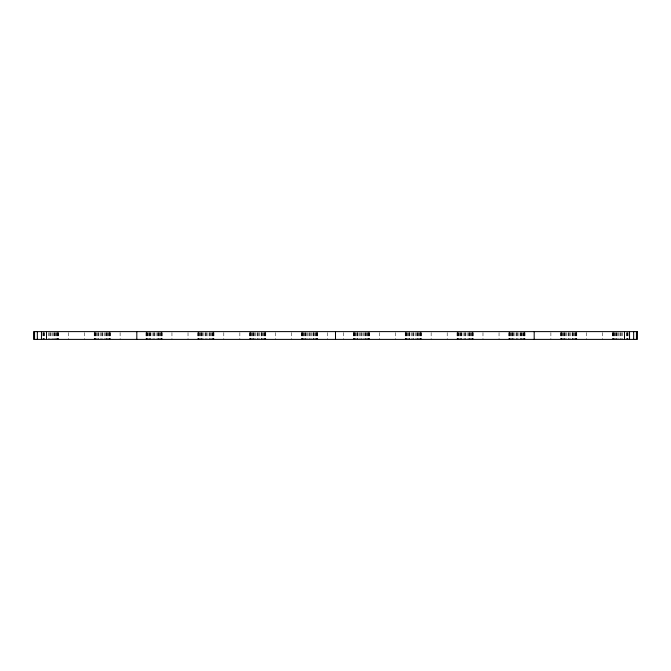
<?xml version="1.0" encoding="UTF-8"?>
<svg xmlns="http://www.w3.org/2000/svg" width="671" height="671" viewBox="0 0 671 671"><rect width="100%" height="100%" fill="white"/><g stroke="black" fill="none" stroke-linecap="round" stroke-linejoin="round"><path stroke-width="0.5" stroke-dasharray="3.35 2.52" d="M628.098 332.581L628.098 339.392M627.729 332.581L627.729 339.392M627.561 332.581L627.561 339.392M626.974 332.581L626.974 339.392M626.286 332.581L626.286 339.392M622.613 332.581L622.613 339.392M621.229 332.581L621.229 339.392M620.6 332.581L620.6 339.392M619.979 332.581L619.979 339.392M618.595 332.581L618.595 339.392M617.211 332.581L617.211 339.392M616.582 332.581L616.582 339.392M616.456 332.581L616.456 339.392M615.71 332.581L615.71 339.392M614.921 332.581L614.921 339.392M614.233 332.581L614.233 339.392M613.646 332.581L613.646 339.392M613.479 332.581L613.479 339.392M613.109 332.581L613.109 339.392M612.74 332.581L612.74 339.392M612.564 332.581L612.564 339.392M602.717 332.581L602.717 339.392M586.647 332.581L586.647 339.392M576.8 332.581L576.8 339.392M576.632 332.581L576.632 339.392M576.263 332.581L576.263 339.392M575.894 332.581L575.894 339.392M575.726 332.581L575.726 339.392M575.139 332.581L575.139 339.392M574.443 332.581L574.443 339.392M573.655 332.581L573.655 339.392M572.917 332.581L572.917 339.392M572.782 332.581L572.782 339.392M572.153 332.581L572.153 339.392M570.778 332.581L570.778 339.392M569.394 332.581L569.394 339.392M568.765 332.581L568.765 339.392M568.136 332.581L568.136 339.392M566.76 332.581L566.76 339.392M565.376 332.581L565.376 339.392M564.747 332.581L564.747 339.392M564.621 332.581L564.621 339.392M563.875 332.581L563.875 339.392M563.086 332.581L563.086 339.392M562.39 332.581L562.39 339.392M561.803 332.581L561.803 339.392M561.635 332.581L561.635 339.392M561.266 332.581L561.266 339.392M560.897 332.581L560.897 339.392M560.73 332.581L560.73 339.392M550.883 332.581L550.883 339.392M524.965 332.581L524.965 339.392M524.797 332.581L524.797 339.392M524.428 332.581L524.428 339.392M524.059 332.581L524.059 339.392M523.892 332.581L523.892 339.392M523.305 332.581L523.305 339.392M522.608 332.581L522.608 339.392M521.82 332.581L521.82 339.392M521.073 332.581L521.073 339.392M520.948 332.581L520.948 339.392M520.319 332.581L520.319 339.392M518.935 332.581L518.935 339.392M517.559 332.581L517.559 339.392M516.93 332.581L516.93 339.392M516.301 332.581L516.301 339.392M514.917 332.581L514.917 339.392M513.541 332.581L513.541 339.392M512.912 332.581L512.912 339.392M512.778 332.581L512.778 339.392M512.04 332.581L512.04 339.392M511.252 332.581L511.252 339.392M510.556 332.581L510.556 339.392M509.968 332.581L509.968 339.392M509.801 332.581L509.801 339.392M509.432 332.581L509.432 339.392M509.063 332.581L509.063 339.392M508.895 332.581L508.895 339.392M499.048 332.581L499.048 339.392M482.977 332.581L482.977 339.392M473.13 332.581L473.13 339.392M472.963 332.581L472.963 339.392M472.585 332.581L472.585 339.392M472.216 332.581L472.216 339.392M472.048 332.581L472.048 339.392M471.47 332.581L471.47 339.392M470.774 332.581L470.774 339.392M469.985 332.581L469.985 339.392M469.239 332.581L469.239 339.392M469.113 332.581L469.113 339.392M468.484 332.581L468.484 339.392M467.1 332.581L467.1 339.392M465.716 332.581L465.716 339.392M465.095 332.581L465.095 339.392M464.466 332.581L464.466 339.392M463.082 332.581L463.082 339.392M461.707 332.581L461.707 339.392M461.078 332.581L461.078 339.392M460.943 332.581L460.943 339.392M460.197 332.581L460.197 339.392M459.409 332.581L459.409 339.392M458.721 332.581L458.721 339.392M458.134 332.581L458.134 339.392M457.966 332.581L457.966 339.392M457.597 332.581L457.597 339.392M457.228 332.581L457.228 339.392M457.06 332.581L457.06 339.392M447.205 332.581L447.205 339.392M431.143 332.581L431.143 339.392M421.287 332.581L421.287 339.392M421.12 332.581L421.12 339.392M420.751 332.581L420.751 339.392M420.381 332.581L420.381 339.392M420.214 332.581L420.214 339.392M419.627 332.581L419.627 339.392M418.939 332.581L418.939 339.392M418.15 332.581L418.15 339.392M417.404 332.581L417.404 339.392M417.27 332.581L417.27 339.392M416.649 332.581L416.649 339.392M415.265 332.581L415.265 339.392M413.881 332.581L413.881 339.392M413.252 332.581L413.252 339.392M412.631 332.581L412.631 339.392M411.248 332.581L411.248 339.392M409.864 332.581L409.864 339.392M409.235 332.581L409.235 339.392M409.109 332.581L409.109 339.392M408.362 332.581L408.362 339.392M407.574 332.581L407.574 339.392M406.886 332.581L406.886 339.392M406.299 332.581L406.299 339.392M406.131 332.581L406.131 339.392M405.762 332.581L405.762 339.392M405.385 332.581L405.385 339.392M405.217 332.581L405.217 339.392M395.37 332.581L395.37 339.392M379.3 332.581L379.3 339.392M369.453 332.581L369.453 339.392M369.285 332.581L369.285 339.392M368.916 332.581L368.916 339.392M368.547 332.581L368.547 339.392M368.379 332.581L368.379 339.392M367.792 332.581L367.792 339.392M367.096 332.581L367.096 339.392M366.307 332.581L366.307 339.392M365.569 332.581L365.569 339.392M365.435 332.581L365.435 339.392M364.806 332.581L364.806 339.392M363.43 332.581L363.43 339.392M362.046 332.581L362.046 339.392M361.417 332.581L361.417 339.392M360.788 332.581L360.788 339.392M359.413 332.581L359.413 339.392M358.029 332.581L358.029 339.392M357.4 332.581L357.4 339.392M357.274 332.581L357.274 339.392M356.527 332.581L356.527 339.392M355.739 332.581L355.739 339.392M355.043 332.581L355.043 339.392M354.456 332.581L354.456 339.392M354.288 332.581L354.288 339.392M353.919 332.581L353.919 339.392M353.55 332.581L353.55 339.392M353.382 332.581L353.382 339.392M343.535 332.581L343.535 339.392M327.465 332.581L327.465 339.392M317.618 332.581L317.618 339.392M317.45 332.581L317.45 339.392M317.081 332.581L317.081 339.392M316.712 332.581L316.712 339.392M316.544 332.581L316.544 339.392M315.957 332.581L315.957 339.392M315.261 332.581L315.261 339.392M314.473 332.581L314.473 339.392M313.726 332.581L313.726 339.392M313.6 332.581L313.6 339.392M312.971 332.581L312.971 339.392M311.587 332.581L311.587 339.392M310.212 332.581L310.212 339.392M309.583 332.581L309.583 339.392M308.954 332.581L308.954 339.392M307.57 332.581L307.57 339.392M306.194 332.581L306.194 339.392M305.565 332.581L305.565 339.392M305.431 332.581L305.431 339.392M304.693 332.581L304.693 339.392M303.904 332.581L303.904 339.392M303.208 332.581L303.208 339.392M302.621 332.581L302.621 339.392M302.453 332.581L302.453 339.392M302.084 332.581L302.084 339.392M301.715 332.581L301.715 339.392M301.547 332.581L301.547 339.392M291.7 332.581L291.7 339.392M275.63 332.581L275.63 339.392M265.783 332.581L265.783 339.392M265.615 332.581L265.615 339.392M265.238 332.581L265.238 339.392M264.869 332.581L264.869 339.392M264.701 332.581L264.701 339.392M264.114 332.581L264.114 339.392M263.426 332.581L263.426 339.392M262.638 332.581L262.638 339.392M261.891 332.581L261.891 339.392M261.765 332.581L261.765 339.392M261.136 332.581L261.136 339.392M259.752 332.581L259.752 339.392M258.369 332.581L258.369 339.392M257.748 332.581L257.748 339.392M257.119 332.581L257.119 339.392M255.735 332.581L255.735 339.392M254.351 332.581L254.351 339.392M253.73 332.581L253.73 339.392M253.596 332.581L253.596 339.392M252.85 332.581L252.85 339.392M252.061 332.581L252.061 339.392M251.373 332.581L251.373 339.392M250.786 332.581L250.786 339.392M250.619 332.581L250.619 339.392M250.249 332.581L250.249 339.392M249.88 332.581L249.88 339.392M249.713 332.581L249.713 339.392M239.857 332.581L239.857 339.392M223.795 332.581L223.795 339.392M213.94 332.581L213.94 339.392M213.772 332.581L213.772 339.392M213.403 332.581L213.403 339.392M213.034 332.581L213.034 339.392M212.866 332.581L212.866 339.392M212.279 332.581L212.279 339.392M211.591 332.581L211.591 339.392M210.803 332.581L210.803 339.392M209.922 332.581L209.922 339.392M209.293 332.581L209.293 339.392M207.918 332.581L207.918 339.392M206.534 332.581L206.534 339.392M205.905 332.581L205.905 338.419M205.284 332.581L205.284 339.392M203.9 332.581L203.9 339.392M202.516 332.581L202.516 339.392M201.887 332.581L201.887 339.392M201.761 332.581L201.761 339.392M201.015 332.581L201.015 339.392M200.226 332.581L200.226 339.392M199.53 332.581L199.53 339.392M198.951 332.581L198.951 339.392M198.784 332.581L198.784 339.392M198.415 332.581L198.415 339.392M198.037 332.581L198.037 339.392M197.87 332.581L197.87 339.392M188.023 332.581L188.023 339.392M171.952 332.581L171.952 339.392M162.105 332.581L162.105 339.392M161.937 332.581L161.937 339.392M161.568 332.581L161.568 339.392M161.199 332.581L161.199 339.392M161.032 332.581L161.032 339.392M160.444 332.581L160.444 339.392M159.748 332.581L159.748 339.392M158.96 332.581L158.96 339.392M158.222 332.581L158.222 339.392M158.088 332.581L158.088 339.392M157.459 332.581L157.459 339.392M156.083 332.581L156.083 339.392M154.699 332.581L154.699 339.392M154.07 332.581L154.07 338.419M153.441 332.581L153.441 339.392M152.065 332.581L152.065 339.392M150.681 332.581L150.681 339.392M150.052 332.581L150.052 339.392M149.927 332.581L149.927 339.392M149.18 332.581L149.18 339.392M148.392 332.581L148.392 339.392M147.695 332.581L147.695 339.392M147.108 332.581L147.108 339.392M146.941 332.581L146.941 339.392M146.572 332.581L146.572 339.392M146.203 332.581L146.203 339.392M146.035 332.581L146.035 339.392M120.117 332.581L120.117 339.392M110.27 332.581L110.27 339.392M110.103 332.581L110.103 339.392M109.734 332.581L109.734 339.392M109.365 332.581L109.365 339.392M109.197 332.581L109.197 339.392M108.61 332.581L108.61 339.392M107.914 332.581L107.914 339.392M107.125 332.581L107.125 339.392M106.379 332.581L106.379 339.392M106.253 332.581L106.253 339.392M105.624 332.581L105.624 339.392M104.24 332.581L104.24 339.392M102.864 332.581L102.864 339.392M102.235 332.581L102.235 338.419M101.606 332.581L101.606 339.392M100.222 332.581L100.222 339.392M98.847 332.581L98.847 339.392M98.218 332.581L98.218 339.392M97.345 332.581L97.345 339.392M96.557 332.581L96.557 339.392M95.861 332.581L95.861 339.392M95.274 332.581L95.274 339.392M95.106 332.581L95.106 339.392M94.737 332.581L94.737 339.392M94.368 332.581L94.368 339.392M94.2 332.581L94.2 339.392M84.353 332.581L84.353 339.392M68.283 332.581L68.283 339.392M58.436 332.581L58.436 339.392M58.26 332.581L58.26 339.392M57.891 332.581L57.891 339.392M57.521 332.581L57.521 339.392M57.354 332.581L57.354 339.392M56.767 332.581L56.767 339.392M56.079 332.581L56.079 339.392M55.29 332.581L55.29 339.392M54.544 332.581L54.544 338.419M54.418 332.581L54.418 339.392M53.789 332.581L53.789 339.392M52.405 332.581L52.405 339.392M51.021 332.581L51.021 339.392M50.4 332.581L50.4 338.419M49.771 332.581L49.771 339.392M48.387 332.581L48.387 339.392M44.714 332.581L44.714 339.392M44.026 332.581L44.026 339.392M43.439 332.581L43.439 339.392M43.271 332.581L43.271 339.392M42.902 332.581L42.902 339.392"/><path stroke-width="1.01" d="M636.435 331.608L636.435 339.392M633.65 331.608L633.65 339.392M629.532 331.608L629.532 339.392M624.491 331.608L624.491 339.392M534.183 331.608L534.183 339.392M335.5 331.608L335.5 339.392M136.817 331.608L136.817 339.392M46.509 331.608L46.509 339.392M41.468 331.608L41.468 339.392M37.35 331.608L37.35 339.392M34.565 331.608L34.565 339.392M637.45 331.608L33.55 331.608L33.55 339.392L637.45 339.392L637.45 331.608"/></g></svg>
